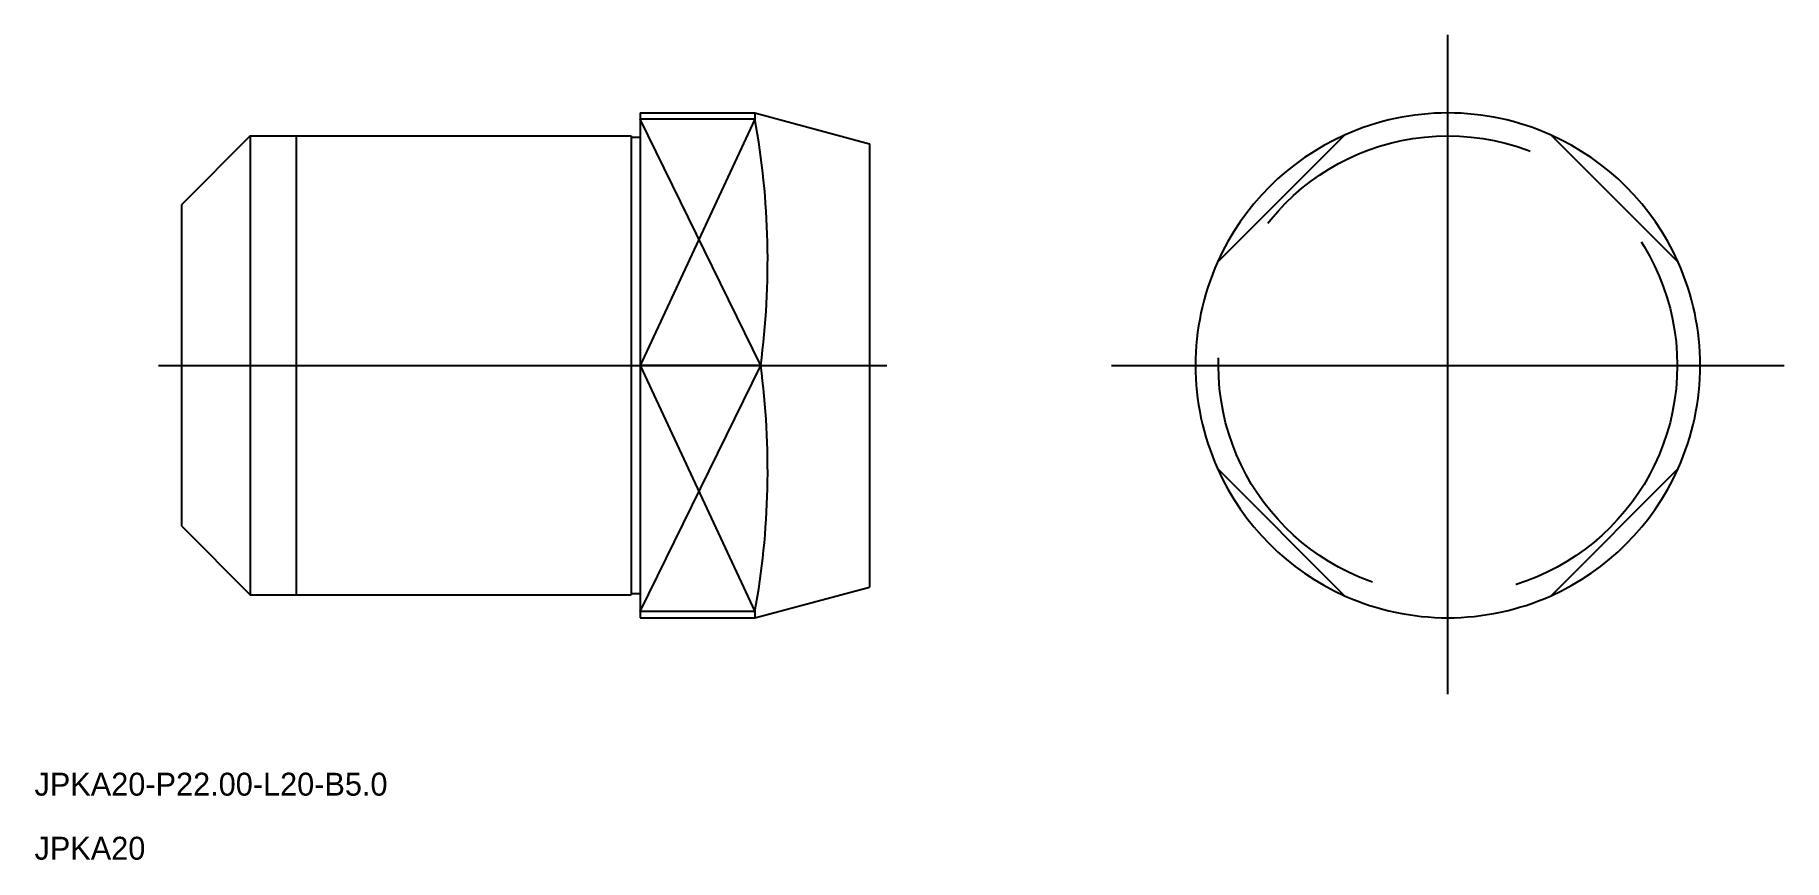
# Model space of a CAD drawing. Extents: x 556.6 to 632.9, y 571.1 to 607.1.
import ezdxf

# ---------------------------------------------------------------- set-up
doc = ezdxf.new("R2010")
doc.units = 0
for name, pattern in [('CENTER', [50.8, 31.75, -6.35, 6.35, -6.35]), ('DASHED', [19.05, 12.7, -6.35]), ('PHANTOM', [63.5, 31.75, -6.35, 6.35, -6.35, 6.35, -6.35])]:
    doc.linetypes.add(name, pattern=pattern)
doc.layers.get('0').update_dxf_attribs({"linetype": 'CONTINUOUS'})
doc.layers.add('CENTER', color=1, linetype='CENTER')

msp = doc.modelspace()

# ---------------------------------------------------------------- linework, layer by layer
at = {"color": 7, "linetype": 'CONTINUOUS'}
for p, q in [((583.025, 603.666), (583.025, 581.666)), ((583.025, 603.666), (588.025, 603.666)), ((588.025, 603.398), (583.025, 603.398)), ((588.025, 603.666), (588.025, 603.398)), ((588.025, 603.666), (593.025, 602.326)), ((566.025, 602.666), (563.025, 599.666)), ((566.025, 602.666), (582.625, 602.666)), ((566.025, 602.666), (566.025, 582.666)), ((582.625, 602.666), (582.625, 582.666)), ((582.625, 602.616), (583.025, 602.616)), ((593.025, 602.326), (593.025, 583.005)), ((608.189, 597.166), (613.727, 602.703)), ((622.727, 602.703), (628.264, 597.166)), ((563.025, 599.666), (563.025, 585.666)), ((588.275, 592.666), (583.025, 592.666)), ((613.727, 582.628), (608.189, 588.166)), ((628.264, 588.166), (622.727, 582.628)), ((563.025, 585.666), (566.025, 582.666)), ((566.025, 582.666), (582.625, 582.666)), ((582.625, 582.716), (583.025, 582.716)), ((588.025, 581.666), (593.025, 583.005)), ((588.025, 581.934), (583.025, 581.934)), ((588.025, 581.934), (588.025, 581.666)), ((583.025, 581.666), (588.025, 581.666))]:
    msp.add_line(p, q, dxfattribs=at)
at = {"color": 3, "linetype": 'CONTINUOUS'}
for p, q in [((588.025, 603.398), (583.025, 592.666)), ((588.275, 592.666), (583.025, 603.398)), ((568.025, 602.666), (568.025, 582.666)), ((583.025, 592.666), (588.025, 581.934)), ((583.025, 581.934), (588.275, 592.666))]:
    msp.add_line(p, q, dxfattribs=at)
at = {"color": 3, "linetype": 'DASHED'}
msp.add_circle((618.227, 592.666), 10, dxfattribs=at)
at = {"color": 7, "linetype": 'CONTINUOUS'}
for centre, radius, start, end in [((554.086, 597.238), 34.494, 352.38255, 10.28635), ((618.227, 592.666), 11, 65.85226, 114.14774), ((618.227, 592.666), 11, 155.85226, 204.14774), ((618.227, 592.666), 11, 335.85226, 24.14774), ((554.086, 588.093), 34.494, 349.71365, 7.61745), ((618.227, 592.666), 11, 245.85226, 294.14774)]:
    msp.add_arc(centre, radius, start, end, dxfattribs=at)
at = {"color": 3, "linetype": 'PHANTOM'}
for start, end in [(114.14774, 155.85226), (24.14774, 65.85226), (204.14774, 245.85226), (294.14774, 335.85226)]:
    msp.add_arc((618.227, 592.666), 11, start, end, dxfattribs=at)
at = {"layer": 'CENTER', "color": 1, "linetype": 'CONTINUOUS'}
for p, q in [((618.227, 578.343), (618.227, 607.064)), ((603.572, 592.666), (632.881, 592.666))]:
    msp.add_line(p, q, dxfattribs=at)
at = {"layer": 'CENTER', "color": 1, "linetype": 'CENTER'}
msp.add_line((562.025, 592.666), (595.025, 592.666), dxfattribs=at)

# ---------------------------------------------------------------- texts
at = {"color": 7, "linetype": 'CONTINUOUS'}
for s, p in [('JPKA20-P22.00-L20-B5.0', (556.622, 573.913)), ('JPKA20', (556.622, 571.122))]:
    msp.add_text(s, height=1, dxfattribs=at).set_placement(p)

doc.saveas('drawing.dxf')
